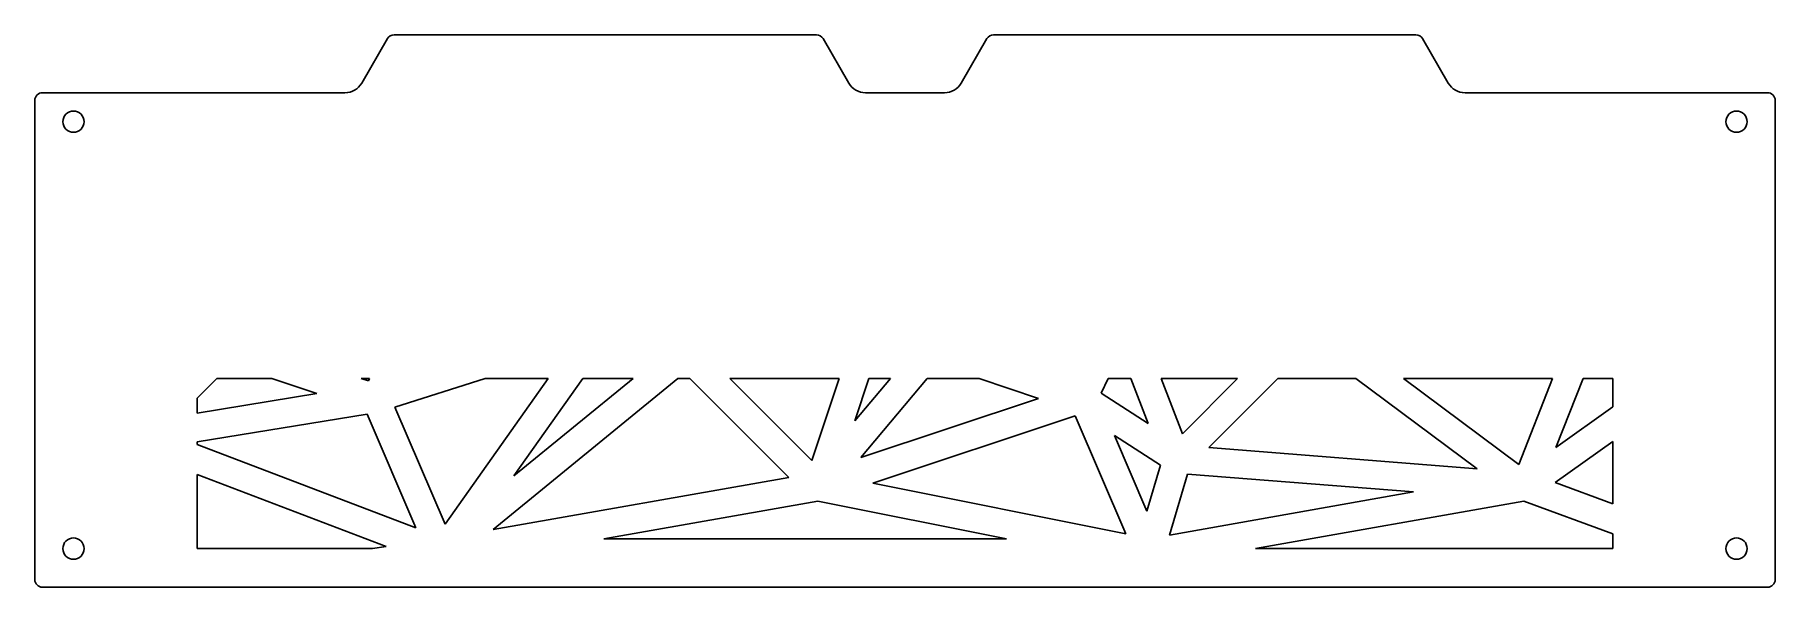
# Model space of a CAD drawing. Header units: millimetres. Extents: x -225 to 225, y -72 to 72.
import ezdxf

# ---------------------------------------------------------------- set-up
doc = ezdxf.new("R2010")
doc.units = ezdxf.units.MM

msp = doc.modelspace()

# ---------------------------------------------------------------- linework, layer by layer
at = {"color": 7, "linetype": 'Continuous', "lineweight": 25}
for p, q in [((-133.83, 70.5), (-140.47, 59)), ((-22.9, 71.5), (-132.1, 71.5)), ((-14.53, 59), (-21.17, 70.5)), ((21.17, 70.5), (14.53, 59)), ((132.1, 71.5), (22.9, 71.5)), ((140.47, 59), (133.83, 70.5)), ((-225, 54.5), (-225, -69.5)), ((-144.8, 56.5), (-223, 56.5)), ((10.2, 56.5), (-10.2, 56.5)), ((223, 56.5), (144.8, 56.5)), ((225, -69.5), (225, 54.5)), ((-183, -22.54), (-177.96, -17.5)), ((-177.96, -17.5), (-163.73, -17.5)), ((-163.73, -17.5), (-152.06, -21.39)), ((-138.75, -18.11), (-140.59, -17.5)), ((-140.59, -17.5), (-138.47, -17.5)), ((-138.47, -17.5), (-138.75, -18.11)), ((-131.87, -24.88), (-108.58, -17.5)), ((-92.24, -17.5), (-118.88, -55.17)), ((-108.58, -17.5), (-92.24, -17.5)), ((-106.52, -56.58), (-58.75, -17.5)), ((-101.1, -42.7), (-83.28, -17.5)), ((-70.3, -17.5), (-101.1, -42.7)), ((-83.28, -17.5), (-70.3, -17.5)), ((-58.75, -17.5), (-55.66, -17.5)), ((-55.66, -17.5), (-30.07, -43.09)), ((-24.12, -38.7), (-45.32, -17.5)), ((-45.32, -17.5), (-17.05, -17.5)), ((-17.05, -17.5), (-24.12, -38.7)), ((-12.98, -28.44), (-9.34, -17.5)), ((-3.79, -17.5), (-12.98, -28.44)), ((-11.38, -37.91), (5.76, -17.5)), ((-9.34, -17.5), (-3.79, -17.5)), ((5.76, -17.5), (19.15, -17.5)), ((19.15, -17.5), (34.5, -22.61)), ((50.72, -21.27), (52.49, -17.5)), ((52.49, -17.5), (58.42, -17.5)), ((58.42, -17.5), (62.9, -29.16)), ((71.75, -31.76), (66.26, -17.5)), ((66.26, -17.5), (86.01, -17.5)), ((86.01, -17.5), (71.75, -31.76)), ((78.54, -35.31), (96.36, -17.5)), ((96.36, -17.5), (116.61, -17.5)), ((116.61, -17.5), (147.98, -40.82)), ((158.71, -39.69), (128.87, -17.5)), ((128.87, -17.5), (167.45, -17.5)), ((167.45, -17.5), (158.71, -39.69)), ((168.3, -35.31), (175.31, -17.5)), ((175.31, -17.5), (183, -17.5)), ((183, -17.5), (183, -24.81)), ((-152.06, -21.39), (-183, -26.43)), ((62.9, -29.16), (50.72, -21.27)), ((-183, -26.43), (-183, -22.54)), ((-183, -33.84), (-139.05, -26.68)), ((-139.05, -26.68), (-126.44, -56.12)), ((-118.88, -55.17), (-131.87, -24.88)), ((34.5, -22.61), (-11.38, -37.91)), ((183, -24.81), (168.3, -35.31)), ((-8.29, -44.59), (44.03, -27.15)), ((44.03, -27.15), (57.11, -57.67)), ((-183, -34.52), (-183, -33.84)), ((-126.44, -56.12), (-183, -34.52)), ((62.57, -51.84), (54.15, -32.21)), ((54.15, -32.21), (66.07, -39.92)), ((147.98, -40.82), (78.54, -35.31)), ((168.11, -44.43), (183, -33.8)), ((183, -33.8), (183, -49.92)), ((66.07, -39.92), (62.57, -51.84)), ((-183, -61.5), (-183, -42.35)), ((-183, -42.35), (-134.18, -61)), ((-30.07, -43.09), (-106.52, -56.58)), ((57.11, -57.67), (-8.29, -44.59)), ((68.38, -57.99), (73.02, -42.21)), ((73.02, -42.21), (131.5, -46.85)), ((183, -49.92), (168.11, -44.43)), ((-77.9, -58.96), (-22.56, -49.2)), ((-22.56, -49.2), (26.27, -58.96)), ((131.5, -46.85), (68.38, -57.99)), ((90.6, -61.5), (160.03, -49.25)), ((160.03, -49.25), (183, -57.71)), ((183, -57.71), (183, -61.5)), ((-137.7, -61.5), (-183, -61.5)), ((-134.18, -61), (-137.7, -61.5)), ((26.27, -58.96), (-77.9, -58.96)), ((183, -61.5), (90.6, -61.5)), ((-223, -71.5), (223, -71.5))]:
    msp.add_line(p, q, dxfattribs=at)
for centre in [(-215, 49), (215, 49), (-215, -61.5), (215, -61.5)]:
    msp.add_circle(centre, 2.75, dxfattribs=at)
for centre, radius, start, end in [((-132.1, 69.5), 2, 90, 150), ((-22.9, 69.5), 2, 30, 90), ((22.9, 69.5), 2, 90, 150), ((132.1, 69.5), 2, 30, 90), ((-144.8, 61.5), 5, 270, 330), ((-10.2, 61.5), 5, 210, 270), ((10.2, 61.5), 5, 270, 330), ((144.8, 61.5), 5, 210, 270), ((-223, 54.5), 2, 90, 180), ((223, 54.5), 2, 0, 90), ((-223, -69.5), 2, 180, 270), ((223, -69.5), 2, 270, 0)]:
    msp.add_arc(centre, radius, start, end, dxfattribs=at)

doc.saveas('drawing.dxf')
